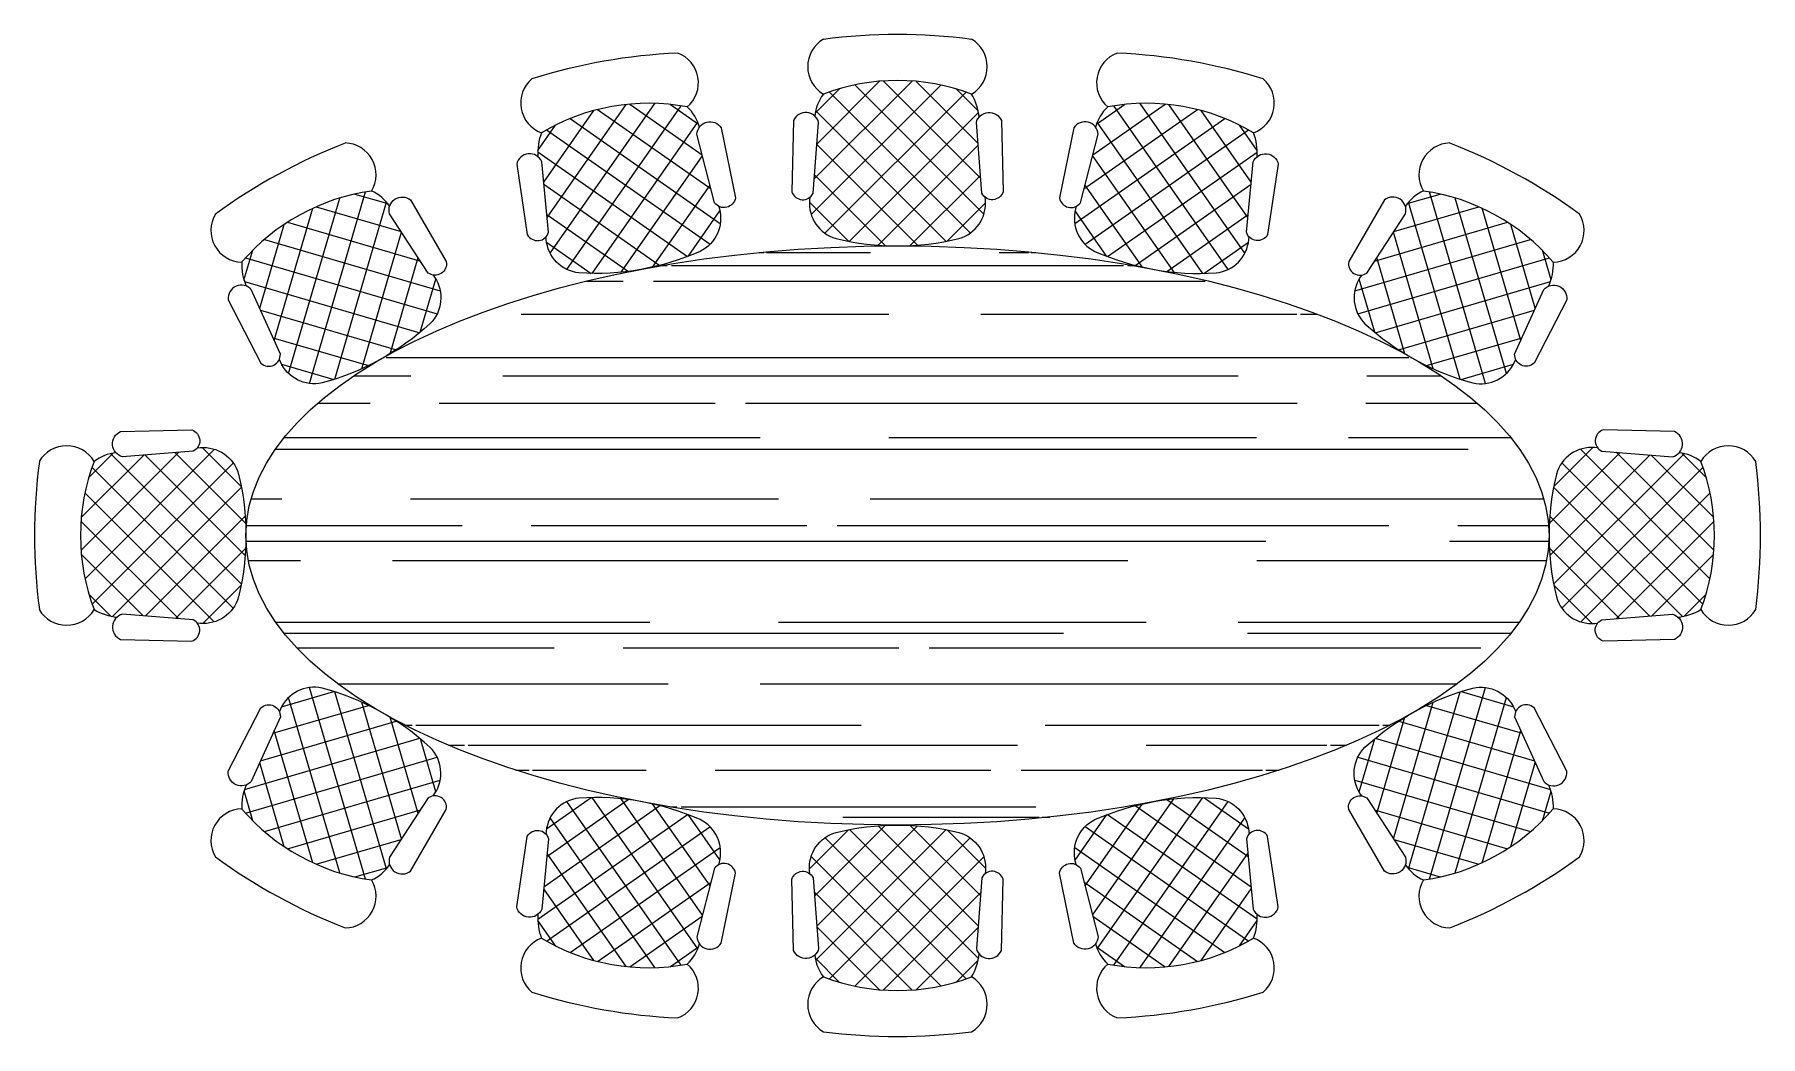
# Model space of a CAD drawing. Header units: millimetres. Extents: x -814.68 to -809.91, y 2599.59 to 2602.36.
import ezdxf

# ---------------------------------------------------------------- set-up
doc = ezdxf.new("R2010")
doc.units = ezdxf.units.MM
doc.header["$LTSCALE"] = 10
doc.layers.add('Móveis_camas', color=2, linetype='Continuous')
doc.layers.add('Móveis_mesas', color=2, linetype='Continuous')

msp = doc.modelspace()

# ---------------------------------------------------------------- hatches: boundary and pattern name
at = {"layer": 'Móveis_camas'}
h = msp.add_hatch(dxfattribs=at)
h.set_pattern_fill('ANSI37', color=1, scale=0.02, angle=-90, style=0)
h.set_pattern_definition([(315, (-3413.19878, 1837.1191), (0.0449012806, 0.0449012806), []), (45, (-3413.19878, 1837.1191), (-0.0449012806, 0.0449012806), [])])
h.paths.add_polyline_path([(-812.123, 2601.7967, 0.345057), (-812.0497, 2601.8984), (-812.0504, 2601.9104, -0.118339), (-812.0599, 2601.9219), (-812.075, 2602.1171, -0.119774), (-812.0674, 2602.1324, 0.105918), (-812.0882, 2602.1959, 0.183454), (-812.4975, 2602.1959, 0.143265), (-812.5208, 2602.1351, -0.145402), (-812.5107, 2602.1171), (-812.5258, 2601.9219, -0.118339), (-812.5353, 2601.9104), (-812.5361, 2601.8984, 0.345057), (-812.4627, 2601.7967, 0.120349)])
h = msp.add_hatch(dxfattribs=at)
h.set_pattern_fill('ANSI37', color=1, scale=0.02, angle=-259.9625, style=0)
h.set_pattern_definition([(235.0374707, (1881.36812, 2302.07564), (-0.0520399633, 0.036388078), []), (145.0374707, (1881.36812, 2302.07564), (0.036388078, 0.0520399633), [])])
h.paths.add_polyline_path([(-813.1729, 2601.7019, -0.345057), (-813.2628, 2601.7892), (-813.2642, 2601.8012, 0.118339), (-813.2568, 2601.8142), (-813.2759, 2602.009, 0.119774), (-813.2862, 2602.0227, -0.105918), (-813.2767, 2602.0889, -0.183454), (-812.8737, 2602.1603, -0.143265), (-812.8401, 2602.1044, 0.145402), (-812.847, 2602.0849), (-812.7981, 2601.8954, 0.118339), (-812.7867, 2601.8857), (-812.7838, 2601.874, -0.345057), (-812.8383, 2601.7611, -0.120349)])
h = msp.add_hatch(dxfattribs=at)
h.set_pattern_fill('ANSI37', color=1, scale=0.02, angle=-259.9625, style=0)
h.set_pattern_definition([(304.9625293, (-3505.95385, 2302.07564), (0.0520399633, 0.036388078), []), (34.9625293, (-3505.95385, 2302.07564), (-0.036388078, 0.0520399633), [])])
h.paths.add_polyline_path([(-811.4128, 2601.7019, 0.345057), (-811.3229, 2601.7892), (-811.3216, 2601.8012, -0.118339), (-811.3289, 2601.8142), (-811.3098, 2602.009, -0.119774), (-811.2996, 2602.0227, 0.105918), (-811.309, 2602.0889, 0.183454), (-811.7121, 2602.1603, 0.143265), (-811.7456, 2602.1044, -0.145402), (-811.7388, 2602.0849), (-811.7877, 2601.8954, -0.118339), (-811.799, 2601.8857), (-811.8019, 2601.874, 0.345057), (-811.7474, 2601.7611, 0.120349)])
h = msp.add_hatch(dxfattribs=at)
h.set_pattern_fill('ANSI37', color=1, scale=0.02, angle=-241.2838, style=0)
h.set_pattern_definition([(253.7162357, (1834.69339, 3180.51222), (-0.0609526838, 0.0178050648), []), (163.7162357, (1834.69339, 3180.51222), (0.0178050648, 0.0609526838), [])])
h.paths.add_polyline_path([(-813.8824, 2601.398, -0.345057), (-813.9956, 2601.4519), (-814.0007, 2601.4629, 0.118339), (-813.9979, 2601.4775), (-814.0784, 2601.6559, 0.119774), (-814.0925, 2601.6657, -0.105918), (-814.1048, 2601.7314, -0.183454), (-813.7458, 2601.9281, -0.143265), (-813.6961, 2601.8859, 0.145402), (-813.6963, 2601.8652), (-813.5893, 2601.7014, 0.118339), (-813.5755, 2601.6958), (-813.569, 2601.6856, -0.345057), (-813.5845, 2601.5613, -0.120349)])
h = msp.add_hatch(dxfattribs=at)
h.set_pattern_fill('ANSI37', color=1, scale=0.02, angle=-241.2838, style=0)
h.set_pattern_definition([(286.2837643, (-3459.279125, 3180.51222), (0.0609526838, 0.0178050648), []), (16.2837643, (-3459.279125, 3180.51222), (-0.0178050648, 0.0609526838), [])])
h.paths.add_polyline_path([(-810.7033, 2601.398, 0.345057), (-810.5902, 2601.4519), (-810.585, 2601.4629, -0.118339), (-810.5878, 2601.4775), (-810.5074, 2601.6559, -0.119774), (-810.4933, 2601.6657, 0.105918), (-810.481, 2601.7314, 0.183454), (-810.84, 2601.9281, 0.143265), (-810.8897, 2601.8859, -0.145402), (-810.8894, 2601.8652), (-810.9964, 2601.7014, -0.118339), (-811.0103, 2601.6958), (-811.0168, 2601.6856, 0.345057), (-811.0013, 2601.5613, 0.120349)])
h = msp.add_hatch(dxfattribs=at)
h.set_pattern_fill('AR-RROOF', color=1, scale=0.01, style=0)
edge = h.paths.add_edge_path()
edge.add_ellipse((-812.2929, 2600.9763), major_axis=(-1.8, 0), ratio=0.444444, start_angle=270, end_angle=292.3623)
edge.add_arc((-813.1268, 2602.4164), 0.716, 279.2865, 282.0231, ccw=False)
edge.add_ellipse((-812.2929, 2600.9763), major_axis=(-1.8, 0), ratio=0.444444, start_angle=293.5239, end_angle=321.5265)
edge.add_arc((-814.0676, 2602.0896), 0.716, 298.7162, 300.7018, ccw=False)
edge.add_ellipse((-812.2929, 2600.9763), major_axis=(-1.8, 0), ratio=0.444444, start_angle=322.6428, end_angle=397.3572)
edge.add_arc((-814.0676, 2599.863), 0.716, 59.2982, 61.2838, ccw=False)
edge.add_ellipse((-812.2929, 2600.9763), major_axis=(-1.8, 0), ratio=0.444444, start_angle=38.4735, end_angle=66.4761)
edge.add_arc((-813.1268, 2599.5362), 0.716, 77.9769, 80.7135, ccw=False)
edge.add_ellipse((-812.2929, 2600.9763), major_axis=(-1.8, 0), ratio=0.444444, start_angle=67.6377, end_angle=112.3623)
edge.add_arc((-811.4589, 2599.5362), 0.716, 99.2865, 102.0231, ccw=False)
edge.add_ellipse((-812.2929, 2600.9763), major_axis=(-1.8, 0), ratio=0.444444, start_angle=113.5239, end_angle=141.5265)
edge.add_arc((-810.5181, 2599.863), 0.716, 118.7162, 120.7018, ccw=False)
edge.add_ellipse((-812.2929, 2600.9763), major_axis=(-1.8, 0), ratio=0.444444, start_angle=142.6428, end_angle=179.9996)
edge.add_arc((-809.7769, 2600.9763), 0.716, 180, 180.0004, ccw=False)
edge.add_ellipse((-812.2929, 2600.9763), major_axis=(-1.8, 0), ratio=0.444444, start_angle=180, end_angle=217.3572)
edge.add_arc((-810.5181, 2602.0896), 0.716, 239.2982, 241.2838, ccw=False)
edge.add_ellipse((-812.2929, 2600.9763), major_axis=(-1.8, 0), ratio=0.444444, start_angle=218.4735, end_angle=246.4761)
edge.add_arc((-811.4589, 2602.4164), 0.716, 257.9769, 260.7135, ccw=False)
edge.add_ellipse((-812.2929, 2600.9763), major_axis=(-1.8, 0), ratio=0.444444, start_angle=247.6377, end_angle=269.9998)
edge.add_arc((-812.2929, 2602.4923), 0.716, 270, 270.0004, ccw=False)
h = msp.add_hatch(dxfattribs=at)
h.set_pattern_fill('ANSI37', color=1, scale=0.02, angle=-180, style=0)
h.set_pattern_definition([(315, (-49.43567, 5201.88221), (-0.0449012806, -0.0449012806), []), (225, (-49.43567, 5201.88221), (-0.0449012806, 0.0449012806), [])])
h.paths.add_polyline_path([(-814.1133, 2600.8064, -0.345057), (-814.2149, 2600.7331), (-814.227, 2600.7339, 0.118339), (-814.2385, 2600.7434), (-814.4336, 2600.7585, 0.119774), (-814.449, 2600.7508, -0.105918), (-814.5125, 2600.7716, -0.183454), (-814.5125, 2601.181, -0.143265), (-814.4516, 2601.2043, 0.145402), (-814.4336, 2601.1941), (-814.2385, 2601.2092, 0.118339), (-814.227, 2601.2187), (-814.2149, 2601.2195, -0.345057), (-814.1133, 2601.1462, -0.120349)])
h = msp.add_hatch(dxfattribs=at)
h.set_pattern_fill('ANSI37', color=1, scale=0.02, angle=-180, style=0)
h.set_pattern_definition([(225, (-1575.150065, 5201.88221), (0.0449012806, -0.0449012806), []), (315, (-1575.150065, 5201.88221), (0.0449012806, 0.0449012806), [])])
h.paths.add_polyline_path([(-810.4724, 2600.8064, 0.345057), (-810.3708, 2600.7331), (-810.3587, 2600.7339, -0.118339), (-810.3472, 2600.7434), (-810.1521, 2600.7585, -0.119774), (-810.1368, 2600.7508, 0.105918), (-810.0732, 2600.7716, 0.183454), (-810.0732, 2601.181, 0.143265), (-810.1341, 2601.2043, -0.145402), (-810.1521, 2601.1941), (-810.3472, 2601.2092, -0.118339), (-810.3587, 2601.2187), (-810.3708, 2601.2195, 0.345057), (-810.4724, 2601.1462, 0.120349)])
h = msp.add_hatch(dxfattribs=at)
h.set_pattern_fill('ANSI37', color=1, scale=0.02, angle=-241.2838, style=0)
h.set_pattern_definition([(106.2837643, (1834.69339, 2021.44037), (-0.0609526838, -0.0178050648), []), (196.2837643, (1834.69339, 2021.44037), (0.0178050648, -0.0609526838), [])])
h.paths.add_polyline_path([(-813.8824, 2600.5546, 0.345057), (-813.9956, 2600.5007), (-814.0007, 2600.4897, -0.118339), (-813.9979, 2600.4751), (-814.0784, 2600.2967, -0.119774), (-814.0925, 2600.2869, 0.105918), (-814.1048, 2600.2212, 0.183454), (-813.7458, 2600.0245, 0.143265), (-813.6961, 2600.0667, -0.145402), (-813.6963, 2600.0874), (-813.5893, 2600.2512, -0.118339), (-813.5755, 2600.2567), (-813.569, 2600.267, 0.345057), (-813.5845, 2600.3913, 0.120349)])
h = msp.add_hatch(dxfattribs=at)
h.set_pattern_fill('ANSI37', color=1, scale=0.02, angle=-241.2838, style=0)
h.set_pattern_definition([(73.7162357, (-3459.279125, 2021.44037), (0.0609526838, -0.0178050648), []), (343.7162357, (-3459.279125, 2021.44037), (-0.0178050648, -0.0609526838), [])])
h.paths.add_polyline_path([(-810.7033, 2600.5546, -0.345057), (-810.5902, 2600.5007), (-810.585, 2600.4897, 0.118339), (-810.5878, 2600.4751), (-810.5074, 2600.2967, 0.119774), (-810.4933, 2600.2869, -0.105918), (-810.481, 2600.2212, -0.183454), (-810.84, 2600.0245, -0.143265), (-810.8897, 2600.0667, 0.145402), (-810.8894, 2600.0874), (-810.9964, 2600.2512, 0.118339), (-811.0103, 2600.2567), (-811.0168, 2600.267, -0.345057), (-811.0013, 2600.3913, -0.120349)])
h = msp.add_hatch(dxfattribs=at)
h.set_pattern_fill('ANSI37', color=1, scale=0.02, angle=-259.9625, style=0)
h.set_pattern_definition([(124.9625293, (1881.36812, 2899.87695), (-0.0520399633, -0.036388078), []), (214.9625293, (1881.36812, 2899.87695), (0.036388078, -0.0520399633), [])])
h.paths.add_polyline_path([(-813.1729, 2600.2507, 0.345057), (-813.2628, 2600.1634), (-813.2642, 2600.1514, -0.118339), (-813.2568, 2600.1384), (-813.2759, 2599.9436, -0.119774), (-813.2862, 2599.9298, 0.105918), (-813.2767, 2599.8636, 0.183454), (-812.8737, 2599.7923, 0.143265), (-812.8401, 2599.8482, -0.145402), (-812.847, 2599.8677), (-812.7981, 2600.0572, -0.118339), (-812.7867, 2600.0669), (-812.7838, 2600.0786, 0.345057), (-812.8383, 2600.1915, 0.120349)])
h = msp.add_hatch(dxfattribs=at)
h.set_pattern_fill('ANSI37', color=1, scale=0.02, angle=-259.9625, style=0)
h.set_pattern_definition([(55.0374707, (-3505.95385, 2899.87695), (0.0520399633, -0.036388078), []), (325.0374707, (-3505.95385, 2899.87695), (-0.036388078, -0.0520399633), [])])
h.paths.add_polyline_path([(-811.4128, 2600.2507, -0.345057), (-811.3229, 2600.1634), (-811.3216, 2600.1514, 0.118339), (-811.3289, 2600.1384), (-811.3098, 2599.9436, 0.119774), (-811.2996, 2599.9298, -0.105918), (-811.309, 2599.8636, -0.183454), (-811.7121, 2599.7923, -0.143265), (-811.7456, 2599.8482, 0.145402), (-811.7388, 2599.8677), (-811.7877, 2600.0572, 0.118339), (-811.799, 2600.0669), (-811.8019, 2600.0786, -0.345057), (-811.7474, 2600.1915, -0.120349)])
h = msp.add_hatch(dxfattribs=at)
h.set_pattern_fill('ANSI37', color=1, scale=0.02, angle=-90, style=0)
h.set_pattern_definition([(45, (-3413.19878, 3364.83349), (0.0449012806, -0.0449012806), []), (315, (-3413.19878, 3364.83349), (-0.0449012806, -0.0449012806), [])])
h.paths.add_polyline_path([(-812.123, 2600.1559, -0.345057), (-812.0497, 2600.0542), (-812.0504, 2600.0422, 0.118339), (-812.0599, 2600.0307), (-812.075, 2599.8355, 0.119774), (-812.0674, 2599.8202, -0.105918), (-812.0882, 2599.7566, -0.183454), (-812.4975, 2599.7566, -0.143265), (-812.5208, 2599.8175, 0.145402), (-812.5107, 2599.8355), (-812.5258, 2600.0307, 0.118339), (-812.5353, 2600.0422), (-812.5361, 2600.0542, -0.345057), (-812.4627, 2600.1559, -0.120349)])

# ---------------------------------------------------------------- linework, layer by layer
at = {"layer": 'Móveis_mesas'}
for points in [[(-812.7799, 2602.1025), (-812.7406, 2601.9094, -0.669699), (-812.7981, 2601.8954), (-812.847, 2602.0849, -0.733078)], [(-812.5798, 2602.1227), (-812.5848, 2601.9257, 0.669699), (-812.5258, 2601.9219), (-812.5107, 2602.1171, 0.733078)], [(-812.006, 2602.1227), (-812.0009, 2601.9257, -0.669699), (-812.0599, 2601.9219), (-812.075, 2602.1171, -0.733078)], [(-811.8058, 2602.1025), (-811.8451, 2601.9094, 0.669699), (-811.7877, 2601.8954), (-811.7388, 2602.0849, 0.733078)], [(-813.3449, 2602.0024), (-813.3156, 2601.8076, 0.669699), (-813.2568, 2601.8142), (-813.2759, 2602.009, 0.733078)], [(-811.2408, 2602.0024), (-811.2702, 2601.8076, -0.669699), (-811.3289, 2601.8142), (-811.3098, 2602.009, -0.733078)], [(-813.6384, 2601.9033), (-813.5394, 2601.733, -0.669699), (-813.5893, 2601.7014), (-813.6963, 2601.8652, -0.733078)], [(-810.9473, 2601.9033), (-811.0463, 2601.733, 0.669699), (-810.9964, 2601.7014), (-810.8894, 2601.8652, 0.733078)], [(-814.1417, 2601.6276), (-814.0515, 2601.4525, 0.669699), (-813.9979, 2601.4775), (-814.0784, 2601.6559, 0.733078)], [(-810.4441, 2601.6276), (-810.5343, 2601.4525, -0.669699), (-810.5878, 2601.4775), (-810.5074, 2601.6559, -0.733078)], [(-814.4392, 2601.2632), (-814.2423, 2601.2682, -0.669699), (-814.2385, 2601.2092), (-814.4336, 2601.1941, -0.733078)], [(-810.1465, 2601.2632), (-810.3434, 2601.2682, 0.669699), (-810.3472, 2601.2092), (-810.1521, 2601.1941, 0.733078)], [(-814.4392, 2600.6894), (-814.2423, 2600.6844, 0.669699), (-814.2385, 2600.7434), (-814.4336, 2600.7585, 0.733078)], [(-810.1465, 2600.6894), (-810.3434, 2600.6844, -0.669699), (-810.3472, 2600.7434), (-810.1521, 2600.7585, -0.733078)], [(-814.1417, 2600.3249), (-814.0515, 2600.5001, -0.669699), (-813.9979, 2600.4751), (-814.0784, 2600.2967, -0.733078)], [(-810.4441, 2600.3249), (-810.5343, 2600.5001, 0.669699), (-810.5878, 2600.4751), (-810.5074, 2600.2967, 0.733078)], [(-813.6384, 2600.0493), (-813.5394, 2600.2196, 0.669699), (-813.5893, 2600.2512), (-813.6963, 2600.0874, 0.733078)], [(-810.9473, 2600.0493), (-811.0463, 2600.2196, -0.669699), (-810.9964, 2600.2512), (-810.8894, 2600.0874, -0.733078)], [(-813.3449, 2599.9501), (-813.3156, 2600.145, -0.669699), (-813.2568, 2600.1384), (-813.2759, 2599.9436, -0.733078)], [(-811.2408, 2599.9501), (-811.2702, 2600.145, 0.669699), (-811.3289, 2600.1384), (-811.3098, 2599.9436, 0.733078)], [(-812.7799, 2599.8501), (-812.7406, 2600.0432, 0.669699), (-812.7981, 2600.0572), (-812.847, 2599.8677, 0.733078)], [(-811.8058, 2599.8501), (-811.8451, 2600.0432, -0.669699), (-811.7877, 2600.0572), (-811.7388, 2599.8677, -0.733078)], [(-812.5798, 2599.8299), (-812.5848, 2600.0269, -0.669699), (-812.5258, 2600.0307), (-812.5107, 2599.8355, -0.733078)], [(-812.006, 2599.8299), (-812.0009, 2600.0269, 0.669699), (-812.0599, 2600.0307), (-812.075, 2599.8355, 0.733078)]]:
    msp.add_lwpolyline(points, format="xyb", close=True, dxfattribs=at)
for points in [[(-812.7867, 2601.8857), (-812.785, 2601.8787, -0.358502), (-812.8383, 2601.7611, -0.120349), (-813.1729, 2601.7019, -0.358502), (-813.2634, 2601.794), (-813.2642, 2601.8012)], [(-812.5353, 2601.9104), (-812.5358, 2601.9032, 0.358502), (-812.4627, 2601.7967, 0.120349), (-812.123, 2601.7967, 0.358502), (-812.05, 2601.9032), (-812.0504, 2601.9104)], [(-811.799, 2601.8857), (-811.8007, 2601.8787, 0.358502), (-811.7474, 2601.7611, 0.120349), (-811.4128, 2601.7019, 0.358502), (-811.3224, 2601.794), (-811.3216, 2601.8012)], [(-813.5755, 2601.6958), (-813.5716, 2601.6897, -0.358502), (-813.5845, 2601.5613, -0.120349), (-813.8824, 2601.398, -0.358502), (-813.9976, 2601.4563), (-814.0007, 2601.4629)], [(-811.0103, 2601.6958), (-811.0142, 2601.6897, 0.358502), (-811.0013, 2601.5613, 0.120349), (-810.7033, 2601.398, 0.358502), (-810.5881, 2601.4563), (-810.585, 2601.4629)], [(-814.227, 2601.2187), (-814.2198, 2601.2192, -0.358502), (-814.1133, 2601.1462, -0.120349), (-814.1133, 2600.8064, -0.358502), (-814.2198, 2600.7334), (-814.227, 2600.7339)], [(-810.3587, 2601.2187), (-810.366, 2601.2192, 0.358502), (-810.4724, 2601.1462, 0.120349), (-810.4724, 2600.8064, 0.358502), (-810.366, 2600.7334), (-810.3587, 2600.7339)], [(-813.5755, 2600.2567), (-813.5716, 2600.2629, 0.358502), (-813.5845, 2600.3913, 0.120349), (-813.8824, 2600.5546, 0.358502), (-813.9976, 2600.4963), (-814.0007, 2600.4897)], [(-811.0103, 2600.2567), (-811.0142, 2600.2629, -0.358502), (-811.0013, 2600.3913, -0.120349), (-810.7033, 2600.5546, -0.358502), (-810.5881, 2600.4963), (-810.585, 2600.4897)], [(-812.7867, 2600.0669), (-812.785, 2600.0739, 0.358502), (-812.8383, 2600.1915, 0.120349), (-813.1729, 2600.2507, 0.358502), (-813.2634, 2600.1586), (-813.2642, 2600.1514)], [(-811.799, 2600.0669), (-811.8007, 2600.0739, -0.358502), (-811.7474, 2600.1915, -0.120349), (-811.4128, 2600.2507, -0.358502), (-811.3224, 2600.1586), (-811.3216, 2600.1514)], [(-812.5353, 2600.0422), (-812.5358, 2600.0494, -0.358502), (-812.4627, 2600.1559, -0.120349), (-812.123, 2600.1559, -0.358502), (-812.05, 2600.0494), (-812.0504, 2600.0422)]]:
    msp.add_lwpolyline(points, format="xyb", dxfattribs=at)
for centre, radius, start, end in [((-812.2929, 2600.7733), 1.5871, 82.5907, 97.4093), ((-812.8272, 2600.7238), 1.5871, 92.6282, 107.4467), ((-812.9305, 2602.227), 0.0877, 310.4302, 69.6448), ((-812.4532, 2602.2716), 0.0877, 120.3927, 239.6073), ((-812.1326, 2602.2716), 0.0877, 300.3927, 59.6073), ((-811.6552, 2602.227), 0.0877, 110.3552, 229.5698), ((-811.7585, 2600.7238), 1.5871, 72.5533, 87.3718), ((-813.2462, 2602.1712), 0.0877, 130.4302, 249.6448), ((-812.2929, 2601.6569), 0.5766, 69.209, 110.791), ((-811.3395, 2602.1712), 0.0877, 290.3552, 49.5698), ((-812.9812, 2601.5938), 0.5766, 79.2464, 120.8285), ((-812.4052, 2602.1257), 0.1161, 142.7408, 175.3529), ((-812.2261, 2602.1156), 0.1596, 6.0416, 30.226), ((-811.6045, 2601.5938), 0.5766, 59.1715, 100.7536), ((-812.9524, 2602.075), 0.1161, 14.6846, 47.2967), ((-811.6334, 2602.075), 0.1161, 132.7033, 165.3154), ((-813.1269, 2602.0339), 0.1596, 159.8115, 183.9958), ((-811.4588, 2602.0339), 0.1596, 356.0042, 20.1885), ((-813.2417, 2600.5821), 1.5871, 111.307, 126.1255), ((-813.821, 2601.9731), 0.0877, 329.1089, 88.3235), ((-810.7647, 2601.9731), 0.0877, 91.6765, 210.8911), ((-811.344, 2600.5821), 1.5871, 53.8745, 68.693), ((-813.6663, 2601.357), 0.5766, 97.9252, 139.5073), ((-813.793, 2601.8221), 0.1161, 33.3634, 65.9755), ((-810.7927, 2601.8221), 0.1161, 114.0245, 146.6366), ((-810.9195, 2601.357), 0.5766, 40.4927, 82.0748), ((-814.1022, 2601.8191), 0.0877, 149.1089, 268.3235), ((-810.4835, 2601.8191), 0.0877, 271.6765, 30.8911), ((-813.9452, 2601.7272), 0.1596, 178.4902, 202.6746), ((-810.6405, 2601.7272), 0.1596, 337.3254, 1.5098), ((-814.5882, 2601.1366), 0.0877, 30.3927, 149.6073), ((-809.9976, 2601.1366), 0.0877, 30.3927, 149.6073), ((-813.0899, 2600.9763), 1.5871, 172.5907, 187.4093), ((-813.9735, 2600.9763), 0.5766, 159.209, 200.791), ((-814.4422, 2601.0886), 0.1161, 94.6471, 127.2592), ((-810.1435, 2601.0886), 0.1161, 52.7408, 85.3529), ((-810.6123, 2600.9763), 0.5766, 339.209, 20.791), ((-811.4958, 2600.9763), 1.5871, 352.5907, 7.4093), ((-814.5882, 2600.816), 0.0877, 210.3927, 329.6073), ((-814.4322, 2600.9095), 0.1596, 239.774, 263.9584), ((-810.1536, 2600.9095), 0.1596, 276.0416, 300.226), ((-809.9976, 2600.816), 0.0877, 210.3927, 329.6073), ((-813.9452, 2600.2254), 0.1596, 157.3254, 181.5098), ((-810.6405, 2600.2254), 0.1596, 358.4902, 22.6746), ((-814.1022, 2600.1335), 0.0877, 91.6765, 210.8911), ((-813.6663, 2600.5956), 0.5766, 220.4927, 262.0748), ((-810.9195, 2600.5956), 0.5766, 277.9252, 319.5073), ((-810.4835, 2600.1335), 0.0877, 329.1089, 88.3235), ((-813.2417, 2601.3705), 1.5871, 233.8745, 248.693), ((-813.793, 2600.1305), 0.1161, 294.0245, 326.6366), ((-810.7927, 2600.1305), 0.1161, 213.3634, 245.9755), ((-811.344, 2601.3705), 1.5871, 291.307, 306.1255), ((-813.821, 2599.9795), 0.0877, 271.6765, 30.8911), ((-810.7647, 2599.9795), 0.0877, 149.1089, 268.3235), ((-813.1269, 2599.9187), 0.1596, 176.0042, 200.1885), ((-811.4588, 2599.9187), 0.1596, 339.8115, 3.9958), ((-813.2462, 2599.7814), 0.0877, 110.3552, 229.5698), ((-812.9812, 2600.3588), 0.5766, 239.1715, 280.7536), ((-812.9524, 2599.8776), 0.1161, 312.7033, 345.3154), ((-811.6334, 2599.8776), 0.1161, 194.6846, 227.2967), ((-811.6045, 2600.3588), 0.5766, 259.2464, 300.8285), ((-811.3395, 2599.7814), 0.0877, 310.4302, 69.6448), ((-812.9305, 2599.7255), 0.0877, 290.3552, 49.5698), ((-812.4052, 2599.8269), 0.1161, 184.6471, 217.2592), ((-812.2261, 2599.837), 0.1596, 329.774, 353.9584), ((-811.6552, 2599.7255), 0.0877, 130.4302, 249.6448), ((-812.4532, 2599.681), 0.0877, 120.3927, 239.6073), ((-812.2929, 2600.2957), 0.5766, 249.209, 290.791), ((-812.1326, 2599.681), 0.0877, 300.3927, 59.6073), ((-812.8272, 2601.2288), 1.5871, 252.5533, 267.3718), ((-811.7585, 2601.2288), 1.5871, 272.6282, 287.4467), ((-812.2929, 2601.1792), 1.5871, 262.5907, 277.4093)]:
    msp.add_arc(centre, radius, start, end, dxfattribs=at)
msp.add_ellipse((-812.2929, 2600.9763), major_axis=(-1.8, 0), ratio=0.444444, dxfattribs=at)

doc.saveas('drawing.dxf')
